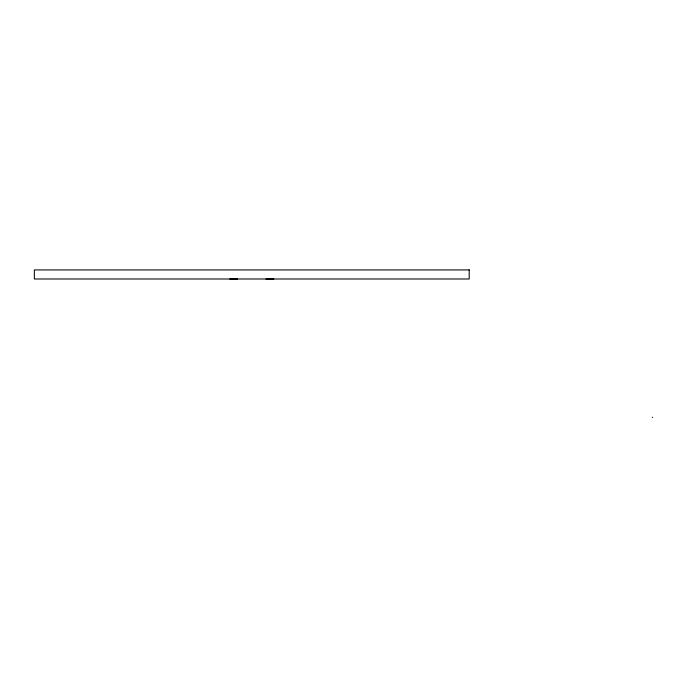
<?xml version="1.0" encoding="UTF-8"?>
<svg xmlns="http://www.w3.org/2000/svg" width="687" height="687" viewBox="0 0 687 687"><rect width="100%" height="100%" fill="white"/><g stroke="black" fill="none" stroke-linecap="round" stroke-linejoin="round"><path stroke-width="1.03" d="M469.195 269.931L34.35 269.931L34.35 278.991L469.195 278.991L469.195 269.69M229.698 279.025L237.599 279.025M265.938 279.025L273.838 279.025M652.195 417.31L652.65 417.31"/></g></svg>
